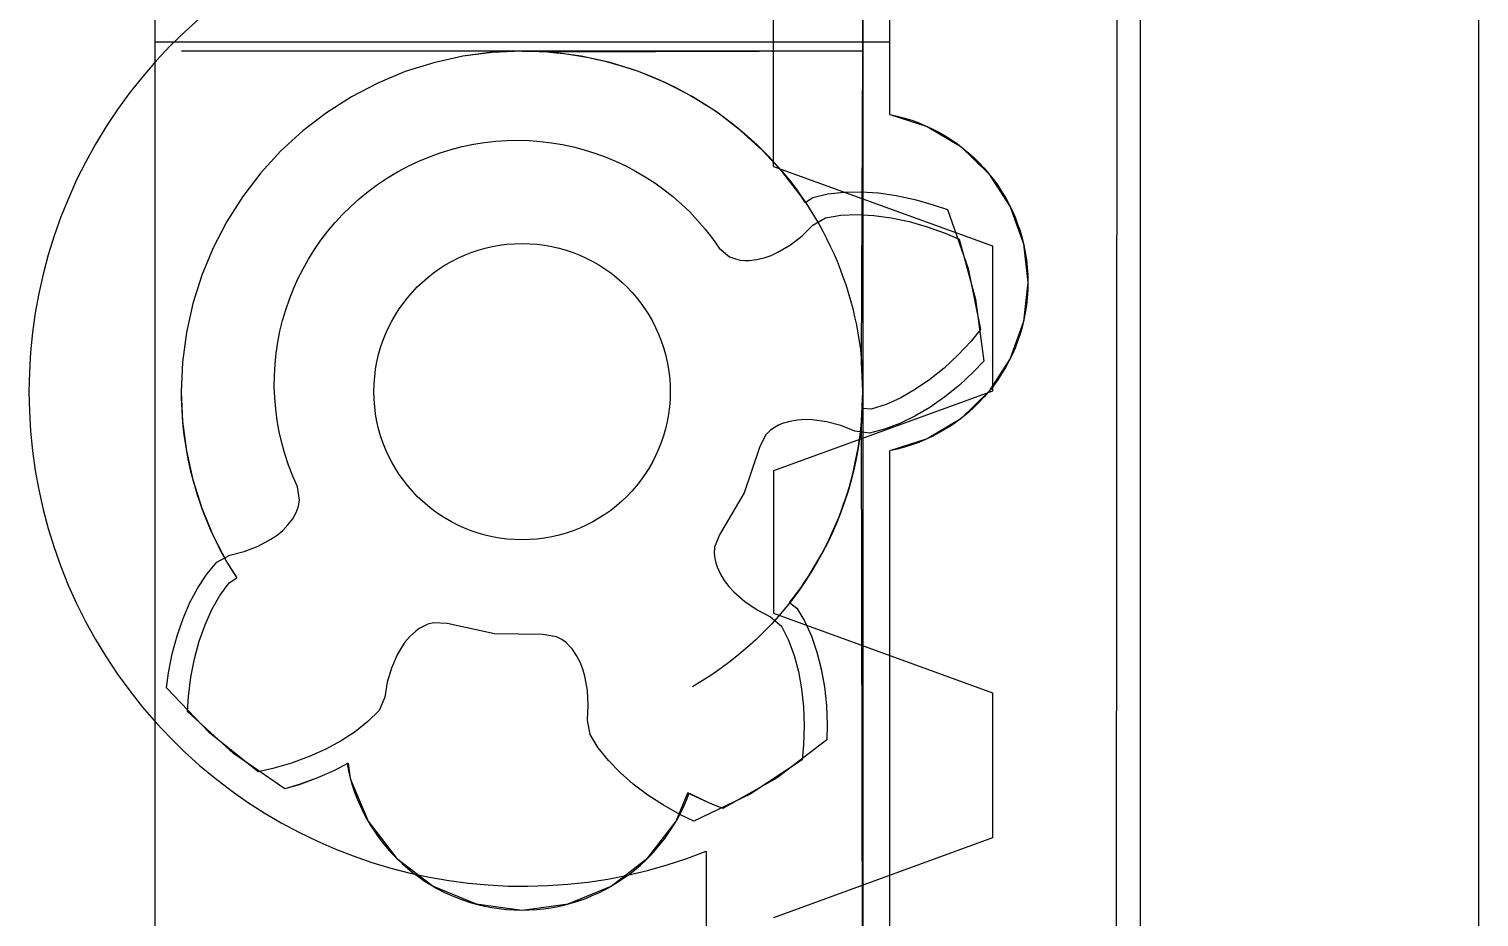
# Model space of a CAD drawing. Header units: millimetres. Extents: x -658 to 1307, y -81 to 472.
# Drawn here: x 668.12 to 692.59, y 362.23 to 377.22 of the extents above; entities that cross this region are included whole.
import ezdxf

# ---------------------------------------------------------------- set-up
doc = ezdxf.new("R2010")
doc.units = ezdxf.units.MM
doc.layers.get('0').update_dxf_attribs({"true_color": 0xffffff})
for name, color, linetype, true_color in [('a', 7, 'Continuous', 0xffffff), ('gears', 134, 'Continuous', 0x009987), ('Layer2', 36, 'Continuous', 0x664400), ('Layer3', 134, 'Continuous', 0x009987), ('Layer4', 252, 'Continuous', 0x777799), ('Layer5', 134, 'Continuous', 0x009987), ('servo', 36, 'Continuous', 0x664400), ('version_135', 190, 'Continuous', 0x9900ff)]:
    doc.layers.add(name, color=color, linetype=linetype, true_color=true_color)

# ---------------------------------------------------------------- blocks, each defined once
blk = doc.blocks.new('Group_21')
for p, q in [((97.2, -42.314, 0), (97.2, 67.888)), ((97.2, -42.314, -4.5), (97.2, 67.888, -4.5))]:
    blk.add_line(p, q)
blk = doc.blocks.new('Group_6')
at = {"color": 7, "true_color": 0xffffff}
for p, q in [((0, 0, 0), (0, 93.206, 0)), ((0, 0, 5), (0, 93.206, 5)), ((5.718, 89.063, 0), (5.718, 6.143, 0)), ((5.718, 89.063, 5), (5.718, 6.143, 5)), ((13.04, 18.719, 0), (13.055, 6.143, 0)), ((13.04, 18.719, 5), (13.055, 6.143, 5)), ((13.04, 18.719, 0), (13.04, 18.719, 5))]:
    blk.add_line(p, q, dxfattribs=at)
for p, q in [((22.192, 32.196, 0), (22.192, 32.196, 5)), ((22.776, 31.505, 0), (22.776, 31.505, 5)), ((23.282, 30.754, 0), (23.282, 30.754, 5)), ((23.703, 29.954, 0), (23.703, 29.953, 5)), ((24.036, 29.112, 0), (24.036, 29.112, 5)), ((24.275, 28.239, 0), (24.275, 28.239, 5)), ((24.418, 27.346, 0), (24.418, 27.346, 5)), ((24.464, 26.442, 0), (24.464, 26.442, 5)), ((24.412, 25.539, 0), (24.412, 25.539, 5)), ((24.262, 24.646, 0), (24.262, 24.646, 5)), ((24.017, 23.775, 0), (24.017, 23.775, 5)), ((23.678, 22.936, 0), (23.678, 22.936, 5)), ((23.251, 22.138, 0), (23.251, 22.138, 5)), ((22.74, 21.391, 0), (22.74, 21.391, 5)), ((22.151, 20.705, 0), (22.151, 20.704, 5)), ((21.491, 20.085, 0), (21.491, 20.085, 5)), ((20.768, 19.541, 0), (20.768, 19.541, 5)), ((19.99, 19.079, 0), (19.99, 19.079, 5)), ((19.167, 18.703, 0), (19.167, 18.703, 5)), ((13.836, 18.446, 0), (13.836, 18.446, 5)), ((18.308, 18.419, 0), (18.308, 18.419, 5)), ((14.719, 18.245, 0), (14.719, 18.245, 5)), ((15.618, 18.142, 0), (15.618, 18.142, 5)), ((16.523, 18.137, 0), (16.523, 18.137, 5)), ((17.423, 18.229, 0), (17.423, 18.229, 5))]:
    blk.add_line(p, q)
at = {"color": 7, "true_color": 0xffffff, "extrusion": (-6.16677e-17, -2.45318e-17, -1)}
for centre in [(-16.12, 26.472, 0), (-16.12, 26.472, -5)]:
    blk.add_arc(centre, 8.345, 68.307, 291.6666, dxfattribs=at)
blk = doc.blocks.new('Group_25')
at = {"color": 7, "true_color": 0xffffff}
for p, q in [((108.2, -10.314, 0.003), (108.2, 74.888, 0.004)), ((108.2, -10.314, 4.503), (108.2, 74.888, 4.504)), ((92.052, 21.91, 0.005), (92.052, 21.911, 4.505)), ((96.831, 19.352, 0.004), (96.831, 19.352, 4.504)), ((86.303, 16.159, 0.007), (86.303, 16.159, 4.507)), ((96.565, 12.603, 0.004), (96.565, 12.603, 4.504)), ((87.187, 10.054, 0.005), (86.41, 10.764, 0.005)), ((87.187, 10.054, 4.505), (86.41, 10.764, 4.505)), ((86.41, 10.764, 0.005), (86.41, 10.764, 4.505)), ((89.123, 9.891, 0.005), (88.892, 9.768, 0.005)), ((89.123, 9.891, 4.505), (88.892, 9.768, 4.505)), ((89.123, 9.891, 0.005), (89.123, 9.891, 4.505)), ((88.892, 9.768, 0.005), (88.892, 9.768, 4.505))]:
    blk.add_line(p, q, dxfattribs=at)
for p, q in [((91.054, 21.823, 0.005), (91.054, 21.823, 4.505)), ((91.551, 21.888, 0.005), (91.551, 21.889, 4.505)), ((92.553, 21.889, 0.005), (92.553, 21.889, 4.505)), ((93.051, 21.823, 0.004), (93.05, 21.823, 4.504)), ((90.085, 21.563, 0.006), (90.085, 21.563, 4.506)), ((90.564, 21.714, 0.005), (90.564, 21.714, 4.505)), ((93.54, 21.715, 0.004), (93.54, 21.715, 4.504)), ((94.019, 21.564, 0.004), (94.019, 21.564, 4.504)), ((89.622, 21.371, 0.006), (89.622, 21.371, 4.506)), ((94.482, 21.372, 0.004), (94.482, 21.372, 4.504)), ((89.177, 21.139, 0.006), (89.177, 21.139, 4.506)), ((94.927, 21.141, 0.004), (94.927, 21.141, 4.504)), ((88.754, 20.87, 0.006), (88.754, 20.87, 4.506)), ((95.35, 20.871, 0.004), (95.35, 20.871, 4.504)), ((88.356, 20.564, 0.006), (88.356, 20.564, 4.506)), ((95.748, 20.566, 0.003), (95.748, 20.566, 4.503)), ((87.987, 20.225, 0.007), (87.987, 20.225, 4.507)), ((96.118, 20.227, 0.003), (96.118, 20.227, 4.503)), ((87.648, 19.855, 0.007), (87.648, 19.855, 4.507)), ((96.457, 19.858, 0.003), (96.457, 19.858, 4.503)), ((87.343, 19.457, 0.007), (87.343, 19.457, 4.507)), ((96.763, 19.46, 0.003), (96.763, 19.46, 4.503)), ((87.073, 19.034, 0.007), (87.073, 19.034, 4.507)), ((86.842, 18.589, 0.007), (86.842, 18.589, 4.507)), ((86.65, 18.126, 0.007), (86.65, 18.126, 4.507)), ((86.499, 17.647, 0.007), (86.499, 17.647, 4.507)), ((86.391, 17.157, 0.007), (86.391, 17.158, 4.507)), ((86.325, 16.66, 0.007), (86.325, 16.66, 4.507)), ((86.325, 15.658, 0.007), (86.325, 15.658, 4.507)), ((97.782, 15.661, 0.003), (97.782, 15.661, 4.503)), ((86.391, 15.16, 0.007), (86.391, 15.161, 4.507)), ((97.716, 15.163, 0.003), (97.716, 15.163, 4.503)), ((86.5, 14.671, 0.007), (86.5, 14.671, 4.507)), ((97.608, 14.674, 0.003), (97.608, 14.674, 4.503)), ((86.651, 14.192, 0.007), (86.651, 14.193, 4.507)), ((97.457, 14.195, 0.003), (97.457, 14.195, 4.503)), ((86.843, 13.729, 0.007), (86.843, 13.729, 4.507)), ((97.265, 13.732, 0.003), (97.265, 13.732, 4.503)), ((87.075, 13.284, 0.007), (87.075, 13.284, 4.507)), ((97.034, 13.287, 0.003), (97.034, 13.287, 4.503)), ((96.764, 12.864, 0.003), (96.764, 12.864, 4.503)), ((89.157, 9.633, 0.006), (89.157, 9.633, 4.506)), ((89.457, 8.91, 0.006), (89.457, 8.91, 4.506)), ((94.653, 8.911, 0.004), (94.653, 8.911, 4.504)), ((89.934, 8.289, 0.006), (89.934, 8.289, 4.506)), ((94.177, 8.29, 0.004), (94.177, 8.29, 4.504)), ((90.556, 7.812, 0.005), (90.556, 7.812, 4.505)), ((93.556, 7.813, 0.004), (93.556, 7.813, 4.504)), ((91.279, 7.512, 0.005), (91.279, 7.513, 4.505)), ((92.056, 7.41, 0.005), (92.056, 7.411, 4.505)), ((92.832, 7.513, 0.005), (92.832, 7.513, 4.505))]:
    blk.add_line(p, q)
for points in [[(92.052, 21.911, 4.505), (91.551, 21.889, 4.505), (91.054, 21.823, 4.505), (90.564, 21.714, 4.505), (90.085, 21.563, 4.506), (89.622, 21.371, 4.506), (89.177, 21.139, 4.506), (88.754, 20.87, 4.506), (88.356, 20.564, 4.506), (87.987, 20.225, 4.507), (87.648, 19.855, 4.507), (87.343, 19.457, 4.507), (87.073, 19.034, 4.507), (86.842, 18.589, 4.507), (86.65, 18.126, 4.507), (86.499, 17.647, 4.507), (86.391, 17.158, 4.507), (86.325, 16.66, 4.507), (86.303, 16.159, 4.507)], [(92.052, 21.91, 0.005), (91.551, 21.888, 0.005), (91.054, 21.823, 0.005), (90.564, 21.714, 0.005), (90.085, 21.563, 0.006), (89.622, 21.371, 0.006), (89.177, 21.139, 0.006), (88.754, 20.87, 0.006), (88.356, 20.564, 0.006), (87.987, 20.225, 0.007), (87.648, 19.855, 0.007), (87.343, 19.457, 0.007), (87.073, 19.034, 0.007), (86.842, 18.589, 0.007), (86.65, 18.126, 0.007), (86.499, 17.647, 0.007), (86.391, 17.157, 0.007), (86.325, 16.66, 0.007), (86.303, 16.159, 0.007)], [(96.831, 19.352, 4.504), (96.763, 19.46, 4.503), (96.457, 19.858, 4.503), (96.118, 20.227, 4.503), (95.748, 20.566, 4.503), (95.35, 20.871, 4.504), (94.927, 21.141, 4.504), (94.482, 21.372, 4.504), (94.019, 21.564, 4.504), (93.54, 21.715, 4.504), (93.05, 21.823, 4.504), (92.553, 21.889, 4.505), (92.052, 21.911, 4.505)], [(96.831, 19.352, 0.004), (96.763, 19.46, 0.003), (96.457, 19.858, 0.003), (96.118, 20.227, 0.003), (95.748, 20.566, 0.003), (95.35, 20.871, 0.004), (94.927, 21.141, 0.004), (94.482, 21.372, 0.004), (94.019, 21.564, 0.004), (93.54, 21.715, 0.004), (93.051, 21.823, 0.004), (92.553, 21.889, 0.005), (92.052, 21.91, 0.005)], [(86.303, 16.159, 0.007), (86.325, 15.658, 0.007), (86.391, 15.16, 0.007), (86.5, 14.671, 0.007), (86.651, 14.192, 0.007), (86.843, 13.729, 0.007), (87.075, 13.284, 0.007), (87.244, 13.019, 0.006)], [(89.123, 9.891, 4.505), (89.157, 9.633, 4.506), (89.457, 8.91, 4.506), (89.934, 8.289, 4.506), (90.556, 7.812, 4.505), (91.279, 7.513, 4.505), (92.056, 7.411, 4.505), (92.832, 7.513, 4.505), (93.556, 7.813, 4.504), (94.177, 8.29, 4.504), (94.653, 8.911, 4.504), (94.852, 9.391, 4.504)]]:
    blk.add_polyline3d(points, dxfattribs=at)
at = {"color": 7, "true_color": 0xffffff, "extrusion": (0.000409948, -5.98058e-09, 1)}
blk.add_arc((92.052, 16.161, 4.543), 5.75, 180.0146, 213.1508, dxfattribs=at)
at = {"color": 7, "true_color": 0xffffff, "extrusion": (0.000283551, 9.96544e-05, 1)}
for centre in [(92.053, 16.16, 0.033), (92.052, 16.16, 4.533)]:
    blk.add_arc(centre, 5.75, 321.7452, 357.1509, dxfattribs=at)
at = {"color": 7, "true_color": 0xffffff, "extrusion": (0.000211317, -3.51945e-05, 1)}
blk.add_arc((92.055, 10.41, 0.024), 3, 190.046, 339.977, dxfattribs=at)
at = {"layer": 'a', "color": 7, "true_color": 0xffffff}
for p, q in [((96.831, 19.352, 0.004), (96.958, 19.44, 0.005)), ((96.831, 19.352, 4.504), (96.958, 19.44, 4.505)), ((96.958, 19.44, 0.005), (97.215, 19.499, 0.005)), ((96.958, 19.44, 4.505), (97.215, 19.499, 4.505)), ((96.958, 19.44, 0.005), (96.958, 19.44, 4.505)), ((97.215, 19.499, 4.505), (97.487, 19.53, 4.505)), ((97.215, 19.499, 0.005), (97.487, 19.529, 0.005)), ((97.215, 19.499, 0.005), (97.215, 19.499, 4.505)), ((97.487, 19.529, 0.005), (97.771, 19.535, 0.005)), ((97.487, 19.53, 4.505), (97.771, 19.535, 4.505)), ((97.487, 19.529, 0.005), (97.487, 19.53, 4.505)), ((97.771, 19.535, 0.005), (98.066, 19.516, 0.005)), ((97.771, 19.535, 4.505), (98.066, 19.516, 4.505)), ((97.771, 19.535, 0.005), (97.771, 19.535, 4.505)), ((98.066, 19.516, 0.005), (98.369, 19.474, 0.005)), ((98.066, 19.516, 4.505), (98.369, 19.474, 4.505)), ((98.066, 19.516, 0.005), (98.066, 19.516, 4.505)), ((98.369, 19.474, 0.005), (98.679, 19.407, 0.005)), ((98.369, 19.474, 4.505), (98.679, 19.407, 4.505)), ((98.369, 19.474, 0.005), (98.369, 19.474, 4.505)), ((98.679, 19.407, 0.005), (98.993, 19.317, 0.005)), ((98.679, 19.407, 4.505), (98.993, 19.317, 4.505)), ((98.679, 19.407, 0.005), (98.679, 19.407, 4.505)), ((98.993, 19.317, 0.005), (99.232, 19.234, 0.005)), ((98.993, 19.317, 4.505), (99.232, 19.234, 4.505)), ((98.993, 19.317, 0.005), (98.993, 19.317, 4.505)), ((99.232, 19.234, 0.005), (99.58, 18.24, 0.005)), ((99.232, 19.234, 4.505), (99.58, 18.241, 4.505)), ((99.232, 19.234, 0.005), (99.232, 19.234, 4.505)), ((99.58, 18.241, 4.505), (99.792, 17.209, 4.505)), ((99.58, 18.24, 0.005), (99.58, 18.241, 4.505)), ((99.58, 18.24, 0.005), (99.792, 17.209, 0.005)), ((99.792, 17.209, 0.005), (99.63, 17.015, 0.005)), ((99.792, 17.209, 4.505), (99.63, 17.015, 4.505)), ((99.792, 17.209, 0.005), (99.792, 17.209, 4.505)), ((99.63, 17.015, 0.005), (99.406, 16.776, 0.005)), ((99.63, 17.015, 4.505), (99.406, 16.776, 4.505)), ((99.63, 17.015, 0.005), (99.63, 17.015, 4.505)), ((99.406, 16.776, 0.005), (99.174, 16.56, 0.005)), ((99.406, 16.776, 4.505), (99.174, 16.56, 4.505)), ((99.406, 16.776, 0.005), (99.406, 16.776, 4.505)), ((99.174, 16.56, 0.005), (98.936, 16.368, 0.005)), ((99.174, 16.56, 4.505), (98.936, 16.368, 4.505)), ((99.174, 16.56, 0.005), (99.174, 16.56, 4.505)), ((98.692, 16.201, 0.005), (98.446, 16.059, 0.005)), ((98.692, 16.201, 4.505), (98.446, 16.059, 4.505)), ((98.936, 16.368, 0.005), (98.692, 16.201, 0.005)), ((98.936, 16.368, 4.505), (98.692, 16.201, 4.505)), ((98.692, 16.201, 0.005), (98.692, 16.201, 4.505)), ((98.936, 16.368, 0.005), (98.936, 16.368, 4.505)), ((98.196, 15.946, 0.005), (97.946, 15.864, 0.005)), ((98.196, 15.946, 4.505), (97.946, 15.865, 4.505)), ((98.446, 16.059, 0.005), (98.196, 15.946, 0.005)), ((98.446, 16.059, 4.505), (98.196, 15.946, 4.505)), ((98.196, 15.946, 0.005), (98.196, 15.946, 4.505)), ((98.446, 16.059, 0.005), (98.446, 16.059, 4.505)), ((97.946, 15.864, 0.005), (97.791, 15.875, 0.004)), ((97.946, 15.865, 4.505), (97.791, 15.875, 4.504)), ((97.791, 15.875, 0.004), (97.791, 15.875, 4.504)), ((97.946, 15.864, 0.005), (97.946, 15.865, 4.505)), ((87.112, 12.936, 0.005), (87.244, 13.019, 0.006)), ((87.112, 12.936, 4.505), (87.244, 13.019, 4.506)), ((87.244, 13.019, 0.006), (87.244, 13.019, 4.506)), ((86.823, 12.485, 0.005), (86.958, 12.723, 0.005)), ((86.823, 12.485, 4.505), (86.958, 12.723, 4.505)), ((86.958, 12.723, 0.005), (87.112, 12.936, 0.005)), ((86.958, 12.723, 4.505), (87.112, 12.936, 4.505)), ((86.958, 12.723, 0.005), (86.958, 12.723, 4.505)), ((87.112, 12.936, 0.005), (87.112, 12.936, 4.505)), ((86.706, 12.226, 0.005), (86.823, 12.485, 0.005)), ((86.706, 12.226, 4.505), (86.823, 12.485, 4.505)), ((86.823, 12.485, 0.005), (86.823, 12.485, 4.505)), ((96.565, 12.603, 0.004), (96.688, 12.509, 0.005)), ((96.565, 12.603, 4.504), (96.688, 12.509, 4.505)), ((96.688, 12.509, 0.005), (96.823, 12.283, 0.005)), ((96.688, 12.509, 4.505), (96.823, 12.284, 4.505)), ((96.688, 12.509, 0.005), (96.688, 12.509, 4.505)), ((96.823, 12.284, 4.505), (96.936, 12.034, 4.505)), ((96.823, 12.283, 0.005), (96.823, 12.284, 4.505)), ((96.823, 12.283, 0.005), (96.937, 12.034, 0.005)), ((86.608, 11.947, 0.005), (86.706, 12.226, 0.005)), ((86.608, 11.947, 4.505), (86.706, 12.226, 4.505)), ((86.706, 12.226, 0.005), (86.706, 12.226, 4.505)), ((96.936, 12.034, 4.505), (97.03, 11.766, 4.505)), ((96.937, 12.034, 0.005), (96.936, 12.034, 4.505)), ((96.937, 12.034, 0.005), (97.03, 11.765, 0.005)), ((86.528, 11.652, 0.005), (86.608, 11.947, 0.005)), ((86.528, 11.652, 4.505), (86.608, 11.947, 4.505)), ((86.608, 11.947, 0.005), (86.608, 11.947, 4.505)), ((97.03, 11.766, 4.505), (97.103, 11.48, 4.505)), ((97.03, 11.765, 0.005), (97.03, 11.766, 4.505)), ((97.03, 11.765, 0.005), (97.103, 11.479, 0.005)), ((86.467, 11.341, 0.005), (86.528, 11.652, 0.005)), ((86.467, 11.341, 4.505), (86.528, 11.652, 4.505)), ((86.528, 11.652, 0.005), (86.528, 11.652, 4.505)), ((86.427, 11.016, 0.005), (86.467, 11.341, 0.005)), ((86.427, 11.016, 4.505), (86.467, 11.341, 4.505)), ((86.467, 11.341, 0.005), (86.467, 11.341, 4.505)), ((97.103, 11.48, 4.505), (97.156, 11.178, 4.505)), ((97.103, 11.479, 0.005), (97.103, 11.48, 4.505)), ((97.103, 11.479, 0.005), (97.156, 11.178, 0.005)), ((86.41, 10.764, 0.005), (86.427, 11.016, 0.005)), ((86.41, 10.764, 4.505), (86.427, 11.016, 4.505)), ((86.427, 11.016, 0.005), (86.427, 11.016, 4.505)), ((97.156, 11.178, 0.005), (97.189, 10.863, 0.005)), ((97.156, 11.178, 4.505), (97.189, 10.863, 4.505)), ((97.156, 11.178, 0.005), (97.156, 11.178, 4.505)), ((97.189, 10.863, 0.005), (97.2, 10.536, 0.005)), ((97.189, 10.863, 4.505), (97.2, 10.536, 4.505)), ((97.189, 10.863, 0.005), (97.189, 10.863, 4.505)), ((97.2, 10.536, 0.005), (97.195, 10.283, 0.005)), ((97.2, 10.536, 4.505), (97.195, 10.283, 4.505)), ((97.2, 10.536, 0.005), (97.2, 10.536, 4.505)), ((97.195, 10.283, 0.005), (96.358, 9.645, 0.005)), ((97.195, 10.283, 4.505), (96.358, 9.645, 4.505)), ((97.195, 10.283, 0.005), (97.195, 10.283, 4.505)), ((88.052, 9.455, 0.005), (87.187, 10.054, 0.005)), ((88.052, 9.455, 4.505), (87.187, 10.054, 4.505)), ((87.187, 10.054, 0.005), (87.187, 10.054, 4.505)), ((88.602, 9.64, 0.005), (88.294, 9.527, 0.005)), ((88.602, 9.64, 4.505), (88.294, 9.528, 4.505)), ((88.892, 9.768, 0.005), (88.602, 9.64, 0.005)), ((88.892, 9.768, 4.505), (88.602, 9.64, 4.505)), ((88.602, 9.64, 0.005), (88.602, 9.64, 4.505)), ((96.358, 9.645, 0.005), (95.442, 9.125, 0.005)), ((96.358, 9.645, 4.505), (95.442, 9.125, 4.505)), ((96.358, 9.645, 0.005), (96.358, 9.645, 4.505)), ((88.294, 9.528, 4.505), (88.052, 9.455, 4.505)), ((88.294, 9.527, 0.005), (88.052, 9.455, 0.005)), ((88.052, 9.455, 0.005), (88.052, 9.455, 4.505)), ((88.294, 9.527, 0.005), (88.294, 9.528, 4.505)), ((94.911, 9.358, 0.005), (94.852, 9.391, 0.004)), ((94.911, 9.359, 4.505), (94.852, 9.391, 4.504)), ((94.852, 9.391, 0.004), (94.852, 9.391, 4.504)), ((95.208, 9.219, 4.505), (94.911, 9.359, 4.505)), ((94.911, 9.358, 0.005), (94.911, 9.359, 4.505)), ((95.208, 9.219, 0.005), (94.911, 9.358, 0.005)), ((95.442, 9.125, 0.005), (95.208, 9.219, 0.005)), ((95.442, 9.125, 4.505), (95.208, 9.219, 4.505)), ((95.208, 9.219, 0.005), (95.208, 9.219, 4.505)), ((95.442, 9.125, 0.005), (95.442, 9.125, 4.505))]:
    blk.add_line(p, q, dxfattribs=at)
blk = doc.blocks.new('Group_29')
at = {"color": 7, "true_color": 0xffffff}
for p, q in [((97.2, -15.48, 0.006), (97.2, 74.888, 0.004)), ((97.2, -15.48, 3.206), (97.2, 74.888, 3.204)), ((87.258, 16.895, 0.01), (74.857, 16.895, 0.01)), ((74.857, 16.895, 0.01), (74.857, -5.905, 0.009)), ((74.857, 16.895, 3.21), (74.857, -5.905, 3.209)), ((87.258, 16.895, 3.21), (74.857, 16.895, 3.21)), ((74.857, 16.895, 0.01), (74.857, 16.895, 3.21)), ((87.258, 15.675, 0.008), (87.258, 16.895, 0.01)), ((87.258, 15.675, 3.208), (87.258, 16.895, 3.21)), ((87.258, 16.895, 0.01), (87.258, 16.895, 3.21)), ((87.258, 15.675, 0.008), (87.258, 15.675, 3.208)), ((87.258, -5.905, 0.009), (87.258, 9.997, 0.008)), ((87.258, -5.905, 3.209), (87.258, 9.997, 3.208)), ((87.258, 9.997, 0.008), (87.258, 9.997, 3.208))]:
    blk.add_line(p, q, dxfattribs=at)
for p, q in [((87.888, 15.473, 0.008), (87.888, 15.473, 3.208)), ((88.455, 15.133, 0.008), (88.455, 15.133, 3.208)), ((88.931, 14.673, 0.008), (88.931, 14.673, 3.208)), ((89.29, 14.117, 0.008), (89.29, 14.117, 3.208)), ((89.513, 13.494, 0.008), (89.513, 13.494, 3.208)), ((89.589, 12.836, 0.007), (89.589, 12.836, 3.207)), ((89.513, 12.179, 0.007), (89.513, 12.179, 3.207)), ((89.29, 11.556, 0.008), (89.29, 11.556, 3.208)), ((88.931, 11, 0.008), (88.931, 11, 3.208)), ((88.455, 10.539, 0.008), (88.455, 10.54, 3.208)), ((87.888, 10.199, 0.008), (87.888, 10.199, 3.208))]:
    blk.add_line(p, q)
for points in [[(87.258, 15.675, 0.008), (87.888, 15.473, 0.008), (88.455, 15.133, 0.008), (88.931, 14.673, 0.008), (89.29, 14.117, 0.008), (89.513, 13.494, 0.008), (89.589, 12.836, 0.007), (89.513, 12.179, 0.007), (89.29, 11.556, 0.008), (88.931, 11, 0.008), (88.455, 10.539, 0.008), (87.888, 10.199, 0.008), (87.258, 9.997, 0.008)], [(87.258, 15.675, 3.208), (87.888, 15.473, 3.208), (88.455, 15.133, 3.208), (88.931, 14.673, 3.208), (89.29, 14.117, 3.208), (89.513, 13.494, 3.208), (89.589, 12.836, 3.207), (89.513, 12.179, 3.207), (89.29, 11.556, 3.208), (88.931, 11, 3.208), (88.455, 10.54, 3.208), (87.888, 10.199, 3.208), (87.258, 9.997, 3.208)]]:
    blk.add_polyline3d(points, dxfattribs=at)
blk = doc.blocks.new('Group_30')
at = {"color": 7, "true_color": 0xffffff}
for p, q in [((0, 0), (0, 41.95, 0)), ((0, 0, 4.5), (0, 41.95, 4.5)), ((9.943, 31.155, 0.001), (9.943, 37.785, 0.001)), ((9.943, 31.155, 4.501), (9.943, 37.785, 4.501)), ((22.343, 37.785, 0.001), (22.343, 3.993, 0.001)), ((22.343, 37.785, 4.501), (22.343, 3.993, 4.501)), ((9.943, 31.155, 0.001), (9.943, 31.155, 4.501)), ((9.943, 3.993, 0.001), (9.943, 25.477, 0.001)), ((9.943, 3.993, 4.501), (9.943, 25.477, 4.501)), ((9.943, 25.477, 0.001), (9.943, 25.477, 4.501))]:
    blk.add_line(p, q, dxfattribs=at)
for p, q in [((9.312, 30.953, 0.001), (9.312, 30.953, 4.501)), ((8.744, 30.614, 0.001), (8.744, 30.614, 4.501)), ((8.268, 30.153, 0.001), (8.268, 30.153, 4.501)), ((7.909, 29.597, 0.001), (7.909, 29.597, 4.501)), ((7.686, 28.974, 0.001), (7.686, 28.974, 4.501)), ((7.61, 28.316, 0.001), (7.61, 28.316, 4.501)), ((7.686, 27.658, 0.001), (7.686, 27.658, 4.501)), ((7.909, 27.035, 0.001), (7.909, 27.035, 4.501)), ((8.268, 26.479, 0.001), (8.268, 26.479, 4.501)), ((8.744, 26.019, 0.001), (8.744, 26.019, 4.501)), ((9.312, 25.679, 0.001), (9.312, 25.679, 4.501))]:
    blk.add_line(p, q)
for centre in [(10.504, 28.316, 0.001), (10.504, 28.316, 4.501)]:
    blk.add_arc(centre, 2.894, 101.1808, 258.8192, dxfattribs=at)
blk = doc.blocks.new('Group_23')
for p, q in [((17.63, -5.06, 0), (17.676, 64.36, 0)), ((17.63, -5.06, 3.2), (17.676, 64.36, 3.2))]:
    blk.add_line(p, q)
at = {"layer": 'a'}
for p, q in [((11.846, 19.076, 0), (11.868, 52.903, 0)), ((11.846, 19.076, 3.2), (11.868, 52.903, 3.2)), ((11.846, 19.076, 0), (15.54, 17.732, 0)), ((11.846, 19.076, 3.2), (15.54, 17.732, 3.2)), ((11.846, 19.076, 0), (11.846, 19.076, 3.2)), ((15.54, 17.732, 0), (15.54, 15.279, 0)), ((15.54, 17.732, 3.2), (15.54, 15.279, 3.2)), ((15.54, 17.732, 0), (15.54, 17.732, 3.2)), ((15.54, 15.279, 0), (11.846, 13.934, 0)), ((15.54, 15.279, 3.2), (11.846, 13.934, 3.2)), ((15.54, 15.279, 0), (15.54, 15.279, 3.2)), ((11.846, 13.934, 0), (11.846, 11.536, 0)), ((11.846, 13.934, 3.2), (11.846, 11.536, 3.2)), ((11.846, 13.934, 0), (11.846, 13.934, 3.2)), ((11.846, 11.536, 0), (15.54, 10.192, 0)), ((11.846, 11.536, 3.2), (15.54, 10.192, 3.2)), ((11.846, 11.536, 0), (11.846, 11.536, 3.2)), ((15.54, 10.192, 0), (15.54, 7.739, 0)), ((15.54, 10.192, 3.2), (15.54, 7.739, 3.2)), ((15.54, 10.192, 0), (15.54, 10.192, 3.2)), ((15.54, 7.739, 0), (11.846, 6.394, 0)), ((15.54, 7.739, 3.2), (11.846, 6.394, 3.2)), ((15.54, 7.739, 0), (15.54, 7.739, 3.2))]:
    blk.add_line(p, q, dxfattribs=at)
blk = doc.blocks.new('Group_24')
for p, q in [((6.32, 11.349), (6.32, 11.349, 3.2)), ((6.82, 11.452), (6.82, 11.452, 3.2)), ((7.329, 11.493), (7.329, 11.493, 3.2)), ((7.839, 11.469), (7.839, 11.469, 3.2)), ((8.343, 11.382), (8.343, 11.382, 3.2)), ((5.836, 11.184), (5.836, 11.184, 3.2)), ((8.831, 11.234), (8.831, 11.234, 3.2)), ((9.298, 11.026), (9.298, 11.026, 3.2)), ((5.377, 10.961), (5.377, 10.961, 3.2)), ((4.949, 10.682), (4.949, 10.682, 3.2)), ((9.735, 10.761), (9.735, 10.761, 3.2)), ((4.559, 10.352), (4.559, 10.352, 3.2)), ((10.135, 10.444), (10.135, 10.444, 3.2)), ((10.494, 10.08), (10.494, 10.08, 3.2)), ((4.213, 9.976), (4.213, 9.976, 3.2)), ((3.916, 9.56), (3.916, 9.56, 3.2)), ((6.519, 9.56), (6.519, 9.56, 3.2)), ((6.828, 9.665), (6.828, 9.665, 3.2)), ((7.149, 9.729), (7.149, 9.729, 3.2)), ((7.475, 9.751), (7.475, 9.751, 3.2)), ((7.802, 9.73), (7.802, 9.73, 3.2)), ((8.123, 9.666), (8.123, 9.666, 3.2)), ((8.432, 9.561), (8.432, 9.561, 3.2)), ((6.226, 9.415), (6.226, 9.415, 3.2)), ((8.726, 9.417), (8.726, 9.417, 3.2)), ((3.674, 9.111), (3.674, 9.111, 3.2)), ((5.954, 9.233), (5.954, 9.233, 3.2)), ((8.998, 9.235), (8.998, 9.235, 3.2)), ((5.708, 9.017), (5.708, 9.017, 3.2)), ((9.244, 9.02), (9.244, 9.02, 3.2)), ((3.489, 8.634), (3.489, 8.634, 3.2)), ((5.493, 8.771), (5.493, 8.771, 3.2)), ((9.46, 8.774), (9.46, 8.774, 3.2)), ((5.311, 8.499), (5.311, 8.499, 3.2)), ((9.642, 8.503), (9.642, 8.503, 3.2)), ((3.365, 8.139), (3.365, 8.139, 3.2)), ((5.167, 8.206), (5.167, 8.206, 3.2)), ((9.786, 8.209), (9.786, 8.209, 3.2)), ((5.062, 7.896), (5.062, 7.896, 3.2)), ((9.892, 7.9), (9.892, 7.9, 3.2)), ((3.304, 7.632), (3.304, 7.632, 3.2)), ((4.999, 7.575), (4.999, 7.575, 3.2)), ((9.956, 7.579), (9.956, 7.579, 3.2)), ((3.306, 7.121), (3.306, 7.121, 3.2)), ((4.977, 7.249), (4.977, 7.249, 3.2)), ((9.977, 7.253), (9.977, 7.253, 3.2)), ((4.999, 6.923), (4.999, 6.923, 3.2)), ((9.956, 6.927), (9.956, 6.927, 3.2)), ((3.372, 6.614), (3.372, 6.614, 3.2)), ((9.893, 6.606), (9.893, 6.606, 3.2)), ((5.063, 6.602), (5.063, 6.602, 3.2)), ((3.5, 6.12), (3.5, 6.12, 3.2)), ((5.169, 6.292), (5.169, 6.292, 3.2)), ((9.788, 6.296), (9.788, 6.296, 3.2)), ((5.313, 5.999), (5.313, 5.999, 3.2)), ((9.644, 6.003), (9.644, 6.003, 3.2)), ((5.495, 5.727), (5.495, 5.727, 3.2)), ((9.462, 5.731), (9.462, 5.731, 3.2)), ((5.711, 5.482), (5.711, 5.482, 3.2)), ((9.247, 5.484), (9.247, 5.484, 3.2)), ((5.957, 5.266), (5.957, 5.266, 3.2)), ((9.001, 5.269), (9.001, 5.269, 3.2)), ((6.229, 5.085), (6.229, 5.085, 3.2)), ((6.523, 4.94), (6.523, 4.94, 3.2)), ((8.436, 4.942), (8.436, 4.942, 3.2)), ((8.729, 5.087), (8.729, 5.087, 3.2)), ((6.832, 4.836), (6.832, 4.836, 3.2)), ((7.153, 4.772), (7.153, 4.772, 3.2)), ((7.479, 4.751), (7.479, 4.751, 3.2)), ((7.806, 4.772), (7.806, 4.772, 3.2)), ((8.126, 4.837), (8.126, 4.837, 3.2))]:
    blk.add_line(p, q)
at = {"color": 12, "true_color": 0xcc0000}
blk.add_line((10.804, 9.674), (10.804, 9.674, 3.2), dxfattribs=at)
for centre in [(7.477, 7.251), (7.477, 7.251, 3.2)]:
    blk.add_circle(centre, 2.5, dxfattribs=at)
at = {"color": 12, "true_color": 0xcc0000, "extrusion": (-1.13846e-16, 2.4144e-16, -1)}
for centre in [(-7.397, 7.393), (-7.397, 7.393, -3.2)]:
    blk.add_arc(centre, 4.1, 334.7547, 146.2054, dxfattribs=at)
at = {"layer": 'a', "color": 12, "true_color": 0xcc0000}
for p, q in [((12.202, 9.883), (12.384, 10.061)), ((12.202, 9.883, 3.2), (12.384, 10.061, 3.2)), ((12.384, 10.061), (12.595, 10.187)), ((12.384, 10.061, 3.2), (12.595, 10.187, 3.2)), ((12.384, 10.061), (12.384, 10.061, 3.2)), ((12.595, 10.187), (12.855, 10.228)), ((12.595, 10.187, 3.2), (12.855, 10.228, 3.2)), ((12.595, 10.187), (12.595, 10.187, 3.2)), ((12.855, 10.228), (13.129, 10.24)), ((12.855, 10.228, 3.2), (13.129, 10.24, 3.2)), ((12.855, 10.228), (12.855, 10.228, 3.2)), ((13.129, 10.24), (13.413, 10.226)), ((13.129, 10.24, 3.2), (13.413, 10.226, 3.2)), ((13.129, 10.24), (13.129, 10.24, 3.2)), ((13.413, 10.226), (13.705, 10.187)), ((13.413, 10.226, 3.2), (13.705, 10.187, 3.2)), ((13.413, 10.226), (13.413, 10.226, 3.2)), ((13.705, 10.187), (14.005, 10.124)), ((13.705, 10.187, 3.2), (14.005, 10.124, 3.2)), ((13.705, 10.187), (13.705, 10.187, 3.2)), ((14.005, 10.124), (14.309, 10.036)), ((14.005, 10.124, 3.2), (14.309, 10.036, 3.2)), ((14.005, 10.124), (14.005, 10.124, 3.2)), ((14.309, 10.036), (14.617, 9.925)), ((14.309, 10.036, 3.2), (14.617, 9.925, 3.2)), ((14.309, 10.036), (14.309, 10.036, 3.2)), ((12.005, 9.729), (12.202, 9.883)), ((12.005, 9.729, 3.2), (12.202, 9.883, 3.2)), ((12.202, 9.883), (12.202, 9.883, 3.2)), ((14.617, 9.925), (14.85, 9.825)), ((14.617, 9.925, 3.2), (14.85, 9.825, 3.2)), ((14.617, 9.925), (14.617, 9.925, 3.2)), ((14.85, 9.825), (15.129, 8.81)), ((14.85, 9.825, 3.2), (15.129, 8.81, 3.2)), ((14.85, 9.825), (14.85, 9.825, 3.2)), ((10.804, 9.674), (10.978, 9.528)), ((10.804, 9.674, 3.2), (10.978, 9.528, 3.2)), ((11.563, 9.51), (11.681, 9.552)), ((11.563, 9.51, 3.2), (11.681, 9.552, 3.2)), ((11.681, 9.552), (11.794, 9.603)), ((11.681, 9.552, 3.2), (11.794, 9.603, 3.2)), ((11.681, 9.552), (11.681, 9.552, 3.2)), ((11.794, 9.603), (12.005, 9.729)), ((11.794, 9.603, 3.2), (12.005, 9.729, 3.2)), ((11.794, 9.603), (11.794, 9.603, 3.2)), ((12.005, 9.729), (12.005, 9.729, 3.2)), ((10.978, 9.528), (11.075, 9.491)), ((10.978, 9.528, 3.2), (11.075, 9.491, 3.2)), ((10.978, 9.528), (10.978, 9.528, 3.2)), ((11.075, 9.491), (11.158, 9.473)), ((11.075, 9.491, 3.2), (11.158, 9.473, 3.2)), ((11.075, 9.491), (11.075, 9.491, 3.2)), ((11.158, 9.473), (11.234, 9.466)), ((11.158, 9.473, 3.2), (11.234, 9.466, 3.2)), ((11.158, 9.473), (11.158, 9.473, 3.2)), ((11.234, 9.466), (11.306, 9.466)), ((11.234, 9.466, 3.2), (11.306, 9.466, 3.2)), ((11.234, 9.466), (11.234, 9.466, 3.2)), ((11.306, 9.466), (11.439, 9.48)), ((11.306, 9.466, 3.2), (11.439, 9.48, 3.2)), ((11.306, 9.466), (11.306, 9.466, 3.2)), ((11.439, 9.48), (11.563, 9.51)), ((11.439, 9.48, 3.2), (11.563, 9.51, 3.2)), ((11.439, 9.48), (11.439, 9.48, 3.2)), ((11.563, 9.51), (11.563, 9.51, 3.2)), ((15.129, 8.81), (15.269, 7.767)), ((15.129, 8.81, 3.2), (15.269, 7.767, 3.2)), ((15.129, 8.81), (15.129, 8.81, 3.2)), ((15.094, 7.585), (14.855, 7.361)), ((15.094, 7.585, 3.2), (14.855, 7.361, 3.2)), ((15.269, 7.767), (15.094, 7.585)), ((15.269, 7.767, 3.2), (15.094, 7.585, 3.2)), ((15.094, 7.585), (15.094, 7.585, 3.2)), ((15.269, 7.767), (15.269, 7.767, 3.2)), ((14.855, 7.361), (14.609, 7.162)), ((14.855, 7.361, 3.2), (14.609, 7.162, 3.2)), ((14.855, 7.361), (14.855, 7.361, 3.2)), ((14.609, 7.162), (14.358, 6.986)), ((14.609, 7.162, 3.2), (14.358, 6.986, 3.2)), ((14.609, 7.162), (14.609, 7.162, 3.2)), ((14.358, 6.986), (14.104, 6.836)), ((14.358, 6.986, 3.2), (14.104, 6.836, 3.2)), ((14.358, 6.986), (14.358, 6.986, 3.2)), ((11.734, 6.646), (11.665, 6.597)), ((11.734, 6.646, 3.2), (11.665, 6.597, 3.2)), ((11.802, 6.683), (11.734, 6.646)), ((11.802, 6.683, 3.2), (11.734, 6.646, 3.2)), ((11.734, 6.646), (11.734, 6.646, 3.2)), ((11.867, 6.711), (11.802, 6.683)), ((11.867, 6.711, 3.2), (11.802, 6.683, 3.2)), ((11.802, 6.683), (11.802, 6.683, 3.2)), ((11.996, 6.75), (11.867, 6.711)), ((11.996, 6.75, 3.2), (11.867, 6.711, 3.2)), ((11.867, 6.711), (11.867, 6.711, 3.2)), ((12.122, 6.771), (11.996, 6.75)), ((12.122, 6.771, 3.2), (11.996, 6.75, 3.2)), ((11.996, 6.75), (11.996, 6.75, 3.2)), ((12.246, 6.779), (12.122, 6.771)), ((12.246, 6.779, 3.2), (12.122, 6.771, 3.2)), ((12.122, 6.771), (12.122, 6.771, 3.2)), ((12.37, 6.776), (12.246, 6.779)), ((12.37, 6.776, 3.2), (12.246, 6.779, 3.2)), ((12.246, 6.779), (12.246, 6.779, 3.2)), ((12.614, 6.742), (12.37, 6.776)), ((12.614, 6.742, 3.2), (12.37, 6.776, 3.2)), ((12.37, 6.776), (12.37, 6.776, 3.2)), ((12.855, 6.678), (12.614, 6.742)), ((12.855, 6.678, 3.2), (12.614, 6.742, 3.2)), ((12.614, 6.742), (12.614, 6.742, 3.2)), ((13.092, 6.585), (12.855, 6.678)), ((13.092, 6.585, 3.2), (12.855, 6.678, 3.2)), ((12.855, 6.678), (12.855, 6.678, 3.2)), ((13.591, 6.616), (13.336, 6.552)), ((13.591, 6.616, 3.2), (13.336, 6.552, 3.2)), ((13.848, 6.712), (13.591, 6.616)), ((13.848, 6.712, 3.2), (13.591, 6.616, 3.2)), ((13.591, 6.616), (13.591, 6.616, 3.2)), ((14.104, 6.836), (13.848, 6.712)), ((14.104, 6.836, 3.2), (13.848, 6.712, 3.2)), ((13.848, 6.712), (13.848, 6.712, 3.2)), ((14.104, 6.836), (14.104, 6.836, 3.2)), ((11.591, 6.525), (11.487, 6.323)), ((11.591, 6.525, 3.2), (11.487, 6.323, 3.2)), ((11.665, 6.597), (11.591, 6.525)), ((11.665, 6.597, 3.2), (11.591, 6.525, 3.2)), ((11.591, 6.525), (11.591, 6.525, 3.2)), ((11.665, 6.597), (11.665, 6.597, 3.2)), ((13.336, 6.552), (13.092, 6.585)), ((13.336, 6.552, 3.2), (13.092, 6.585, 3.2)), ((13.092, 6.585), (13.092, 6.585, 3.2)), ((13.336, 6.552), (13.336, 6.552, 3.2)), ((11.487, 6.323), (11.223, 5.546)), ((11.487, 6.323, 3.2), (11.223, 5.546, 3.2)), ((11.487, 6.323), (11.487, 6.323, 3.2)), ((3.723, 5.42), (3.689, 5.645)), ((3.723, 5.42, 3.2), (3.689, 5.645, 3.2)), ((3.689, 5.645), (3.689, 5.645, 3.2)), ((3.706, 5.318), (3.723, 5.42)), ((3.706, 5.318, 3.2), (3.723, 5.42, 3.2)), ((3.723, 5.42), (3.723, 5.42, 3.2)), ((11.223, 5.546), (10.81, 4.836)), ((11.223, 5.546, 3.2), (10.81, 4.836, 3.2)), ((11.223, 5.546), (11.223, 5.546, 3.2)), ((3.609, 5.107), (3.645, 5.169)), ((3.609, 5.107, 3.2), (3.645, 5.169, 3.2)), ((3.645, 5.169), (3.678, 5.238)), ((3.645, 5.169, 3.2), (3.678, 5.238, 3.2)), ((3.645, 5.169), (3.645, 5.169, 3.2)), ((3.678, 5.238), (3.706, 5.318)), ((3.678, 5.238, 3.2), (3.706, 5.318, 3.2)), ((3.678, 5.238), (3.678, 5.238, 3.2)), ((3.706, 5.318), (3.706, 5.318, 3.2)), ((3.342, 4.83), (3.438, 4.909)), ((3.342, 4.83, 3.2), (3.438, 4.909, 3.2)), ((3.438, 4.909), (3.527, 5.001)), ((3.438, 4.909, 3.2), (3.527, 5.001, 3.2)), ((3.438, 4.909), (3.438, 4.909, 3.2)), ((3.527, 5.001), (3.609, 5.107)), ((3.527, 5.001, 3.2), (3.609, 5.107, 3.2)), ((3.527, 5.001), (3.527, 5.001, 3.2)), ((3.609, 5.107), (3.609, 5.107, 3.2)), ((3.023, 4.643), (3.24, 4.76)), ((3.023, 4.643, 3.2), (3.24, 4.76, 3.2)), ((3.24, 4.76), (3.342, 4.83)), ((3.24, 4.76, 3.2), (3.342, 4.83, 3.2)), ((3.24, 4.76), (3.24, 4.76, 3.2)), ((3.342, 4.83), (3.342, 4.83, 3.2)), ((10.81, 4.836), (10.725, 4.625)), ((10.81, 4.836, 3.2), (10.725, 4.625, 3.2)), ((10.81, 4.836), (10.81, 4.836, 3.2)), ((2.327, 4.373), (2.544, 4.489)), ((2.327, 4.373, 3.2), (2.544, 4.489, 3.2)), ((2.544, 4.489), (2.79, 4.554)), ((2.544, 4.489, 3.2), (2.79, 4.554, 3.2)), ((2.544, 4.489), (2.544, 4.489, 3.2)), ((2.79, 4.554), (3.023, 4.643)), ((2.79, 4.554, 3.2), (3.023, 4.643, 3.2)), ((2.79, 4.554), (2.79, 4.554, 3.2)), ((3.023, 4.643), (3.023, 4.643, 3.2)), ((10.725, 4.625), (10.72, 4.522)), ((10.725, 4.625, 3.2), (10.72, 4.522, 3.2)), ((10.72, 4.522), (10.729, 4.437)), ((10.72, 4.522, 3.2), (10.729, 4.437, 3.2)), ((10.72, 4.522), (10.72, 4.522, 3.2)), ((10.725, 4.625), (10.725, 4.625, 3.2)), ((10.729, 4.437), (10.745, 4.362)), ((10.729, 4.437, 3.2), (10.745, 4.362, 3.2)), ((10.729, 4.437), (10.729, 4.437, 3.2)), ((2.007, 3.942), (2.158, 4.171)), ((2.007, 3.942, 3.2), (2.158, 4.171, 3.2)), ((2.158, 4.171), (2.327, 4.373)), ((2.158, 4.171, 3.2), (2.327, 4.373, 3.2)), ((2.158, 4.171), (2.158, 4.171, 3.2)), ((2.327, 4.373), (2.327, 4.373, 3.2)), ((10.745, 4.362), (10.767, 4.294)), ((10.745, 4.362, 3.2), (10.767, 4.294, 3.2)), ((10.745, 4.362), (10.745, 4.362, 3.2)), ((10.767, 4.294), (10.822, 4.172)), ((10.767, 4.294, 3.2), (10.822, 4.172, 3.2)), ((10.767, 4.294), (10.767, 4.294, 3.2)), ((10.822, 4.172), (10.889, 4.063)), ((10.822, 4.172, 3.2), (10.889, 4.063, 3.2)), ((10.822, 4.172), (10.822, 4.172, 3.2)), ((1.873, 3.692), (2.007, 3.942)), ((1.873, 3.692, 3.2), (2.007, 3.942, 3.2)), ((2.007, 3.942), (2.007, 3.942, 3.2)), ((10.889, 4.063), (10.965, 3.964)), ((10.889, 4.063, 3.2), (10.965, 3.964, 3.2)), ((10.889, 4.063), (10.889, 4.063, 3.2)), ((10.965, 3.964), (11.048, 3.873)), ((10.965, 3.964, 3.2), (11.048, 3.873, 3.2)), ((10.965, 3.964), (10.965, 3.964, 3.2)), ((1.756, 3.421), (1.873, 3.692)), ((1.756, 3.421, 3.2), (1.873, 3.692, 3.2)), ((1.873, 3.692), (1.873, 3.692, 3.2)), ((11.048, 3.873), (11.234, 3.71)), ((11.048, 3.873, 3.2), (11.234, 3.71, 3.2)), ((11.048, 3.873), (11.048, 3.873, 3.2)), ((11.234, 3.71), (11.441, 3.571)), ((11.234, 3.71, 3.2), (11.441, 3.571, 3.2)), ((11.234, 3.71), (11.234, 3.71, 3.2)), ((11.441, 3.571), (11.666, 3.453)), ((11.441, 3.571, 3.2), (11.666, 3.453, 3.2)), ((11.441, 3.571), (11.441, 3.571, 3.2)), ((11.666, 3.453), (11.851, 3.291)), ((11.666, 3.453, 3.2), (11.851, 3.291, 3.2)), ((11.666, 3.453), (11.666, 3.453, 3.2)), ((1.656, 3.131), (1.756, 3.421)), ((1.656, 3.131, 3.2), (1.756, 3.421, 3.2)), ((1.756, 3.421), (1.756, 3.421, 3.2)), ((5.682, 3.209), (5.583, 3.118)), ((5.682, 3.209, 3.2), (5.583, 3.118, 3.2)), ((5.74, 3.251), (5.682, 3.209)), ((5.74, 3.251, 3.2), (5.682, 3.209, 3.2)), ((5.682, 3.209), (5.682, 3.209, 3.2)), ((5.806, 3.289), (5.74, 3.251)), ((5.806, 3.289, 3.2), (5.74, 3.251, 3.2)), ((5.74, 3.251), (5.74, 3.251, 3.2)), ((5.884, 3.324), (5.806, 3.289)), ((5.884, 3.324, 3.2), (5.806, 3.289, 3.2)), ((5.806, 3.289), (5.806, 3.289, 3.2)), ((5.984, 3.35), (5.884, 3.324)), ((5.984, 3.35, 3.2), (5.884, 3.324, 3.2)), ((5.884, 3.324), (5.884, 3.324, 3.2)), ((6.211, 3.336), (5.984, 3.35)), ((6.211, 3.336, 3.2), (5.984, 3.35, 3.2)), ((5.984, 3.35), (5.984, 3.35, 3.2)), ((7.013, 3.162), (6.211, 3.336)), ((7.013, 3.162, 3.2), (6.211, 3.336, 3.2)), ((6.211, 3.336), (6.211, 3.336, 3.2)), ((11.851, 3.291), (11.97, 3.056)), ((11.851, 3.291, 3.2), (11.97, 3.056, 3.2)), ((11.851, 3.291), (11.851, 3.291, 3.2)), ((1.574, 2.825), (1.656, 3.131)), ((1.574, 2.825, 3.2), (1.656, 3.131, 3.2)), ((1.656, 3.131), (1.656, 3.131, 3.2)), ((5.5, 3.021), (5.429, 2.918)), ((5.5, 3.021, 3.2), (5.429, 2.918, 3.2)), ((5.583, 3.118), (5.5, 3.021)), ((5.583, 3.118, 3.2), (5.5, 3.021, 3.2)), ((5.5, 3.021), (5.5, 3.021, 3.2)), ((5.583, 3.118), (5.583, 3.118, 3.2)), ((7.834, 3.151), (7.013, 3.162)), ((7.834, 3.151, 3.2), (7.013, 3.162, 3.2)), ((7.013, 3.162), (7.013, 3.162, 3.2)), ((8.058, 3.115), (7.834, 3.151)), ((8.058, 3.115, 3.2), (7.834, 3.151, 3.2)), ((7.834, 3.151), (7.834, 3.151, 3.2)), ((8.15, 3.066), (8.058, 3.115)), ((8.15, 3.066, 3.2), (8.058, 3.115, 3.2)), ((8.058, 3.115), (8.058, 3.115, 3.2)), ((8.218, 3.015), (8.15, 3.066)), ((8.218, 3.015, 3.2), (8.15, 3.066, 3.2)), ((8.15, 3.066), (8.15, 3.066, 3.2)), ((8.274, 2.963), (8.218, 3.015)), ((8.274, 2.963, 3.2), (8.218, 3.015, 3.2)), ((8.218, 3.015), (8.218, 3.015, 3.2)), ((8.321, 2.909), (8.274, 2.963)), ((8.321, 2.909, 3.2), (8.274, 2.963, 3.2)), ((8.274, 2.963), (8.274, 2.963, 3.2)), ((11.97, 3.056), (12.066, 2.8)), ((11.97, 3.056, 3.2), (12.066, 2.8, 3.2)), ((11.97, 3.056), (11.97, 3.056, 3.2)), ((1.512, 2.504), (1.574, 2.825)), ((1.512, 2.504, 3.2), (1.574, 2.825, 3.2)), ((1.574, 2.825), (1.574, 2.825, 3.2)), ((5.368, 2.811), (5.271, 2.585)), ((5.368, 2.811, 3.2), (5.271, 2.585, 3.2)), ((5.429, 2.918), (5.368, 2.811)), ((5.429, 2.918, 3.2), (5.368, 2.811, 3.2)), ((5.368, 2.811), (5.368, 2.811, 3.2)), ((5.429, 2.918), (5.429, 2.918, 3.2)), ((8.397, 2.799), (8.321, 2.909)), ((8.397, 2.799, 3.2), (8.321, 2.909, 3.2)), ((8.321, 2.909), (8.321, 2.909, 3.2)), ((8.456, 2.685), (8.397, 2.799)), ((8.456, 2.685, 3.2), (8.397, 2.799, 3.2)), ((8.397, 2.799), (8.397, 2.799, 3.2)), ((12.066, 2.8), (12.141, 2.525)), ((12.066, 2.8, 3.2), (12.141, 2.525, 3.2)), ((12.066, 2.8), (12.066, 2.8, 3.2)), ((1.477, 2.253), (1.512, 2.504)), ((1.477, 2.253, 3.2), (1.512, 2.504, 3.2)), ((1.512, 2.504), (1.512, 2.504, 3.2)), ((5.271, 2.585), (5.203, 2.345)), ((5.271, 2.585, 3.2), (5.203, 2.345, 3.2)), ((5.271, 2.585), (5.271, 2.585, 3.2)), ((8.502, 2.569), (8.456, 2.685)), ((8.502, 2.569, 3.2), (8.456, 2.685, 3.2)), ((8.456, 2.685), (8.456, 2.685, 3.2)), ((8.537, 2.451), (8.502, 2.569)), ((8.537, 2.451, 3.2), (8.502, 2.569, 3.2)), ((8.502, 2.569), (8.502, 2.569, 3.2)), ((8.581, 2.209), (8.537, 2.451)), ((8.581, 2.209, 3.2), (8.537, 2.451, 3.2)), ((8.537, 2.451), (8.537, 2.451, 3.2)), ((12.141, 2.525), (12.194, 2.235)), ((12.141, 2.525, 3.2), (12.194, 2.235, 3.2)), ((12.141, 2.525), (12.141, 2.525, 3.2)), ((2.204, 1.492), (1.477, 2.253)), ((2.204, 1.492, 3.2), (1.477, 2.253, 3.2)), ((1.477, 2.253), (1.477, 2.253, 3.2)), ((5.203, 2.345), (5.16, 2.094)), ((5.203, 2.345, 3.2), (5.16, 2.094, 3.2)), ((5.203, 2.345), (5.203, 2.345, 3.2)), ((8.594, 1.96), (8.581, 2.209)), ((8.594, 1.96, 3.2), (8.581, 2.209, 3.2)), ((8.581, 2.209), (8.581, 2.209, 3.2)), ((12.194, 2.235), (12.227, 1.931)), ((12.194, 2.235, 3.2), (12.227, 1.931, 3.2)), ((12.194, 2.235), (12.194, 2.235, 3.2)), ((5.16, 2.094), (5.063, 1.867)), ((5.16, 2.094, 3.2), (5.063, 1.867, 3.2)), ((5.16, 2.094), (5.16, 2.094, 3.2)), ((8.579, 1.705), (8.594, 1.96)), ((8.579, 1.705, 3.2), (8.594, 1.96, 3.2)), ((8.594, 1.96), (8.594, 1.96, 3.2)), ((5.063, 1.867), (4.877, 1.682)), ((5.063, 1.867, 3.2), (4.877, 1.682, 3.2)), ((5.063, 1.867), (5.063, 1.867, 3.2)), ((12.227, 1.931), (12.238, 1.614)), ((12.227, 1.931, 3.2), (12.238, 1.614, 3.2)), ((12.227, 1.931), (12.227, 1.931, 3.2)), ((3.026, 0.835), (2.204, 1.492)), ((3.026, 0.835, 3.2), (2.204, 1.492, 3.2)), ((2.204, 1.492), (2.204, 1.492, 3.2)), ((4.662, 1.511), (4.424, 1.355)), ((4.662, 1.511, 3.2), (4.424, 1.355, 3.2)), ((4.877, 1.682), (4.662, 1.511)), ((4.877, 1.682, 3.2), (4.662, 1.511, 3.2)), ((4.662, 1.511), (4.662, 1.511, 3.2)), ((4.877, 1.682), (4.877, 1.682, 3.2)), ((8.623, 1.463), (8.579, 1.705)), ((8.623, 1.463, 3.2), (8.579, 1.705, 3.2)), ((8.579, 1.705), (8.579, 1.705, 3.2)), ((12.238, 1.614), (12.227, 1.287)), ((12.238, 1.614, 3.2), (12.227, 1.287, 3.2)), ((12.238, 1.614), (12.238, 1.614, 3.2)), ((4.424, 1.355), (4.165, 1.215)), ((4.424, 1.355, 3.2), (4.165, 1.215, 3.2)), ((4.424, 1.355), (4.424, 1.355, 3.2)), ((8.763, 1.24), (8.623, 1.463)), ((8.763, 1.24, 3.2), (8.623, 1.463, 3.2)), ((8.623, 1.463), (8.623, 1.463, 3.2)), ((8.934, 1.026), (8.763, 1.24)), ((8.934, 1.026, 3.2), (8.763, 1.24, 3.2)), ((8.763, 1.24), (8.763, 1.24, 3.2)), ((12.227, 1.287), (12.204, 1.035)), ((12.227, 1.287, 3.2), (12.204, 1.035, 3.2)), ((12.227, 1.287), (12.227, 1.287, 3.2)), ((3.588, 0.982), (3.273, 0.891)), ((3.588, 0.982, 3.2), (3.273, 0.891, 3.2)), ((3.885, 1.09), (3.588, 0.982)), ((3.885, 1.09, 3.2), (3.588, 0.982, 3.2)), ((3.588, 0.982), (3.588, 0.982, 3.2)), ((4.165, 1.215), (3.885, 1.09)), ((4.165, 1.215, 3.2), (3.885, 1.09, 3.2)), ((3.885, 1.09), (3.885, 1.09, 3.2)), ((4.165, 1.215), (4.165, 1.215, 3.2)), ((9.131, 0.821), (8.934, 1.026)), ((9.131, 0.821, 3.2), (8.934, 1.026, 3.2)), ((8.934, 1.026), (8.934, 1.026, 3.2)), ((12.204, 1.035), (11.325, 0.456)), ((12.204, 1.035, 3.2), (11.325, 0.456, 3.2)), ((12.204, 1.035), (12.204, 1.035, 3.2)), ((3.273, 0.891), (3.026, 0.835)), ((3.273, 0.891, 3.2), (3.026, 0.835, 3.2)), ((3.026, 0.835), (3.026, 0.835, 3.2)), ((3.273, 0.891), (3.273, 0.891, 3.2)), ((9.352, 0.626), (9.131, 0.821)), ((9.352, 0.626, 3.2), (9.131, 0.821, 3.2)), ((9.131, 0.821), (9.131, 0.821, 3.2)), ((9.596, 0.441), (9.352, 0.626)), ((9.596, 0.441, 3.2), (9.352, 0.626, 3.2)), ((9.352, 0.626), (9.352, 0.626, 3.2)), ((9.862, 0.269), (9.596, 0.441)), ((9.862, 0.269, 3.2), (9.596, 0.441, 3.2)), ((9.596, 0.441), (9.596, 0.441, 3.2)), ((10.149, 0.11), (9.862, 0.269)), ((10.149, 0.11, 3.2), (9.862, 0.269, 3.2)), ((9.862, 0.269), (9.862, 0.269, 3.2)), ((11.325, 0.456), (10.376, 0)), ((11.325, 0.456, 3.2), (10.376, 0, 3.2)), ((11.325, 0.456), (11.325, 0.456, 3.2)), ((10.376, 0), (10.149, 0.11)), ((10.376, 0, 3.2), (10.149, 0.11, 3.2)), ((10.149, 0.11), (10.149, 0.11, 3.2)), ((10.376, 0), (10.376, 0, 3.2))]:
    blk.add_line(p, q, dxfattribs=at)
blk = doc.blocks.new('MicroServo_9g')
for p, q in [((10.25, 22.5), (10.25, 26.5)), ((10.25, 22.5), (9.749, 22.5, 0.022)), ((10.751, 22.5, 0.022), (10.25, 22.5)), ((9.749, 20.5, 0.022), (4.5, 20.5)), ((4.5, 20.5), (4.522, 20.5, 5.249)), ((4.5, 20.5), (4.5, 18.5)), ((27, 20.5), (10.751, 20.5, 0.022)), ((4.5, 18.5), (-0.5, 18.5)), ((4.5, 18.5), (4.5, 18.5, 11.5)), ((-0.5, 16), (4.5, 16)), ((4.5, 16), (4.5, 0)), ((4.5, 16), (4.5, 16, 11.5)), ((4.5, 0), (27, 0)), ((4.5, 0), (4.5, 0, 11.5))]:
    blk.add_line(p, q)
at = {"extrusion": (-2.94257e-15, -1, 3.84833e-30)}
blk.add_arc((10.25, 5.75, -26.5), 5.75, 180, 270, dxfattribs=at)
at = {"extrusion": (1.98523e-23, -1, 9.80858e-16)}
blk.add_arc((10.25, 5.75, -26.5), 5.75, 270, 330, dxfattribs=at)
blk = doc.blocks.new('9g_Servo_1')
at = {"color": 8, "true_color": 0x808080}
blk.add_blockref('MicroServo_9g', (-4.5, 0), dxfattribs=at)

msp = doc.modelspace()

# ---------------------------------------------------------------- block references
at = {"layer": 'gears'}
for name, p in [('Group_23', (668.834, 355.821, -7.648)), ('Group_24', (668.963, 363.843, -9.698))]:
    msp.add_blockref(name, p, dxfattribs=at)
at = {"layer": 'Layer2', "extrusion": (0, 0, -1), "zscale": -1}
msp.add_blockref('Group_6', (-692.585, 344.619, 9.5), dxfattribs=at)
at = {"layer": 'Layer3'}
msp.add_blockref('Group_25', (584.385, 354.933, -14.003), dxfattribs=at)
at = {"layer": 'Layer4'}
msp.add_blockref('Group_29', (595.385, 360.098, -17.206), dxfattribs=at)
at = {"layer": 'Layer5', "extrusion": (0, 0, -1), "zscale": -1}
msp.add_blockref('Group_30', (-692.585, 344.619, 21.701), dxfattribs=at)
at = {"layer": 'servo', "color": 131, "true_color": 0x65ffff, "extrusion": (-1, -1.49036e-08, 2.98023e-08), "rotation": 1.7075486689e-06}
msp.add_blockref('9g_Servo_1', (-376.844, -35.998, -682.191), dxfattribs=at)
at = {"layer": 'version_135'}
msp.add_blockref('Group_21', (595.385, 354.922, 0.001), dxfattribs=at)

doc.saveas('drawing.dxf')
